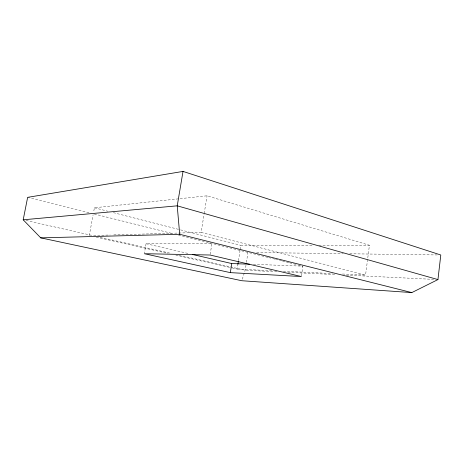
<?xml version="1.0" encoding="UTF-8"?>
<svg xmlns="http://www.w3.org/2000/svg" width="464" height="464" viewBox="0 0 464 464"><rect width="100%" height="100%" fill="white"/><g stroke="black" fill="none" stroke-linecap="round" stroke-linejoin="round"><path stroke-width="0.35" stroke-dasharray="2.32 1.74" d="M342.473 274.015L365.551 275.1L369.431 245.265L207.072 195.802L94.401 207.779L93.635 211.955M301.501 275.842L302.882 266.139L296.583 264.567M245.984 265.24L245.218 270.222L242.225 279.409M246.419 262.386L247.95 252.416M232.244 267.948L237.174 269.062L237.928 264.178M238.467 260.687L240.091 250.224M240.201 249.522L240.845 245.34L312.365 245.299M210.18 254.336L211.938 243.409L146.061 243.716L144.455 252.99M113.802 234.894L201.109 232.4L204.09 214.101M204.206 213.394L207.072 195.802M89.274 235.596L93.119 214.733M93.6 235.468L110.194 234.999M318.867 245.294L369.431 245.265M256.615 252.532L343.29 253.692M349.792 253.779L437.187 254.945M253.309 264.335L302.882 266.139M237.174 269.062L271.794 270.692M283.33 271.231L332.375 273.54M276.979 271.765L245.218 270.222L178.965 255.177M287.808 272.293L336.168 274.642M346.277 275.129L433.614 279.374M26.019 220.441L92.272 235.486M100.027 237.249L171.216 253.414M96.315 237.185L168.154 253.443M175.897 255.194L231.536 267.786M146.061 243.716L188.204 253.472M27.643 197.357L89.384 212.785M94.296 214.014L172.875 233.653M178.489 235.057L260.907 255.647M261.609 255.821L267.902 257.398M268.604 257.572L274.897 259.144M275.599 259.318L281.892 260.89M282.593 261.07L288.892 262.641M289.588 262.815L295.887 264.387M94.401 207.779L107.718 211.195M113.32 212.634L179.887 229.703M180.589 229.883L240.845 245.34M201.109 232.4L365.551 275.1"/><path stroke-width="0.7" d="M437.946 279.583L440.8 254.997L183.025 171.413L27.643 197.357L23.2 219.803L40.745 237.858L241.796 280.726L411.823 292.587L437.946 279.583L177.225 205.83L23.2 219.803M237.928 264.178L238.363 261.389M230.335 272.635L301.403 276.538L210.076 255.014L144.327 253.704L230.335 272.635L231.751 263.552L249.713 264.202M183.025 171.413L177.225 205.83L179.696 234.285L411.823 292.587M40.745 237.858L179.696 234.285M192.421 254.446L231.751 263.552"/></g></svg>
